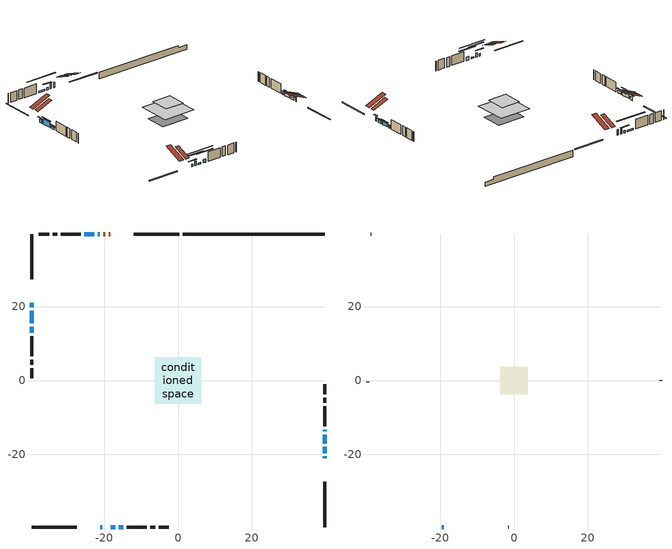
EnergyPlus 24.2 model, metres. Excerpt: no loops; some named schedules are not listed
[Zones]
conditioned space
 floor adiabatic (AdiabaticFloorConstruction): -6.25,-6.25 -6.25,6.25 6.25,6.25 6.25,-6.25 z2.14
 floor foundation (Slab1 construction): -5.49,-4.11 -5.49,4.11 5.49,4.11 5.49,-4.11 z-1.52
 wall outside (RimJoist1 construction): 0.31,39.64 -11.93,39.64 / -39.64,-39.64 -27.39,-39.64 / -39.64,39.64 -39.64,27.39 / 39.64,-39.64 39.64,-27.39 z0.92:1.22
 wall outside (AdiabaticWallConstruction 1): -18.3,39.64 -18.79,39.64 / -19.72,39.64 -20.21,39.64 z0.92:2.95
 wall outside (AdiabaticWallConstruction): 39.64,-21.03 39.64,-20.55 z0.92:2.52; 39.64,-19.62 39.64,-17.99 / -39.64,14.5 -39.64,12.87 z0.92:1.78; -21.14,39.64 -21.7,39.64 / -21.03,-39.64 -20.47,-39.64 z0.92:1.84; -18.13,-39.64 -16.91,-39.64 / -22.63,39.64 -25.37,39.64 z0.92:1.45; 39.64,-17.06 39.64,-14.62 / -15.98,-39.64 -14.76,-39.64 / -39.64,21.03 -39.64,19.81 z0.92:2.14; 39.64,-13.7 39.64,-13.29 z0.92:1.43; -39.64,18.88 -39.64,15.42 z0.92:2.98
 wall outside (Wall1 construction): -26.3,39.64 -31.68,39.64 / -13.84,-39.64 -8.46,-39.64 / -39.64,11.94 -39.64,6.56 / 39.64,-12.36 39.64,-6.98 z0.92:4.58
 wall outside (Wall2 construction): -32.61,39.64 -33.95,39.64 / -7.53,-39.64 -6.19,-39.64 / -39.64,5.63 -39.64,4.29 / 39.64,-6.05 39.64,-4.71 z0.92:4.58
 wall outside (Wall3 construction): -34.88,39.64 -37.64,39.64 / -5.26,-39.64 -2.5,-39.64 / -39.64,3.36 -39.64,0.6 / 39.64,-3.78 39.64,-1.02 z0.92:4.58
 wall foundation (FoundationWall1 construction): 1.24,39.64,-1.52 1.24,39.64,0.92 35.8,39.64,0.92 35.8,39.64,0.11 39.64,39.64,0.11 39.64,39.64,-1.52
 window (WindowConstruction 9): 39.64,-21.03 39.64,-20.55 z0.92:2.52
 window (WindowConstruction 6): 39.64,-19.62 39.64,-17.99 z0.92:1.78
 window (WindowConstruction 7): -21.14,39.64 -21.7,39.64 z0.92:1.83
 window (WindowConstruction 8): -21.03,-39.64 -20.47,-39.64 z0.92:1.83
 window (WindowConstruction 10): -18.13,-39.64 -16.91,-39.64 z0.92:1.45
 window (WindowConstruction 11): -22.63,39.64 -25.37,39.64 z0.92:1.45
 window (WindowConstruction): 39.64,-17.06 39.64,-14.62 z0.92:2.14
 window (WindowConstruction 1): 39.64,-13.69 39.64,-13.29 z0.92:1.43
 window (WindowConstruction 2): -15.98,-39.64 -14.76,-39.64 z0.92:2.14
 window (WindowConstruction 3): -39.64,21.03 -39.64,19.81 z0.92:2.14
 window (WindowConstruction 4): -39.64,18.88 -39.64,15.42 z0.92:2.98
 window (WindowConstruction 5): -39.64,14.5 -39.64,12.87 z0.92:1.78
 door (Door): -18.3,39.64 -18.79,39.64 z0.92:2.95
 door (Door 1): -19.72,39.64 -20.21,39.64 z0.92:2.95
 ceiling adiabatic (AdiabaticFloorConstruction): 6.25,-6.25 6.25,6.25 -6.25,6.25 -6.25,-6.25 z2.14
 roof outside (Roof3 construction): -17.37,39.64,4.58 -17.37,33.67,7.06 -15.75,33.67,7.06 -15.75,39.64,4.58; -21.96,-39.64,4.58 -21.96,-33.67,7.06 -23.57,-33.67,7.06 -23.57,-39.64,4.58; -39.64,21.96,4.58 -33.67,21.96,7.06 -33.67,23.57,7.06 -39.64,23.57,4.58; 39.64,-21.96,4.58 33.67,-21.96,7.06 33.67,-23.57,7.06 39.64,-23.57,4.58
attic - vented
 floor to conditioned space (Floor1 construction Reversed): -3.77,-3.77 -3.77,3.77 3.77,3.77 3.77,-3.77 z4.58
 wall outside (AdiabaticWallConstruction): -19.54,-39.64 -19.06,-39.64 z0.92:2.52
 wall outside (Wall4 construction): -38.57,39.64 -38.71,39.64 / -1.57,-39.64 -1.43,-39.64 / -39.64,-0.33 -39.64,-0.47 / 39.64,-0.09 39.64,0.05 z0.92:4.58
 window (WindowConstruction 12): -19.54,-39.64 -19.06,-39.64 z0.92:2.52
 roof outside (Roof1 construction): -14.83,39.64,4.58 -14.83,32.39,7.6 -12.86,32.39,7.6 -12.86,39.64,4.58; -24.5,-39.64,4.58 -24.5,-32.39,7.6 -26.47,-32.39,7.6 -26.47,-39.64,4.58; -39.64,24.5,4.58 -32.39,24.5,7.6 -32.39,26.47,7.6 -39.64,26.47,4.58; 39.64,-24.5,4.58 32.39,-24.5,7.6 32.39,-26.47,7.6 39.64,-26.47,4.58
shading: -16.01,-39.64 -22.59,-39.64 -22.59,-39.94 -16.01,-39.94 z5.57; 39.64,-19.94 39.64,-21.64 39.94,-21.64 39.94,-19.94 z3.13; 39.64,-17.38 39.64,-20.23 39.94,-20.23 39.94,-17.38 z2.39; -23.22,39.64 -19.62,39.64 -19.62,39.94 -23.22,39.94 z3.36; -18.95,-39.64 -22.55,-39.64 -22.55,-39.94 -18.95,-39.94 z3.36; -12.03,-39.64 -23.01,-39.64 -23.01,-39.94 -12.03,-39.94 z6.33; -30.25,39.64 -17.75,39.64 -17.75,39.94 -30.25,39.94 z6.33; 39.64,-14.01 39.64,-17.67 39.94,-17.67 39.94,-14.01 z2.75; 39.64,-12.68 39.64,-14.3 39.94,-14.3 39.94,-12.68 z2.04; -11.71,-39.64 -19.03,-39.64 -19.03,-39.94 -11.71,-39.94 z5.19; -39.64,19.2 -39.64,21.64 -39.94,21.64 -39.94,19.2 z2.75; -39.64,14.82 -39.64,19.49 -39.94,19.49 -39.94,14.82 z3.59; -39.64,12.26 -39.64,15.11 -39.94,15.11 -39.94,12.26 z2.39
[Building]
Building 1: Terrain=Suburbs
[Site:Location]
Quebec Intl AP_QC: Latitude {deg}=46.8; Longitude {deg}=-71.38; Time Zone {hr}=-5; Elevation {m}=74; Keep Site Location Information=Yes
[Site:GroundTemperature:Shallow]
0.0108218, -2.24938, -2.43038, -1.3578, 2.94801, 7.23376, 10.9493, 13.303, 13.5029, 11.5886, 7.96783, 3.81355
[Site:WaterMainsTemperature]
Calculation Method=Schedule; Temperature Schedule=mains temperature schedule
[Material] Roughness=Rough; Thermal Absorptance=0.9
Name | Thickness {m} | Conductivity {W/m-K} | Density {kg/m3} | Specific Heat {J/kg-K} | Solar Absorptance | Visible Absorptance
asphalt or fiberglass shingles | 0.00635 | 0.162714 | 1121.4 | 1465.45 | 0.4 | 0.4
ceiling loosefill ins | 0.254 | 0.0480833 | 16.02 | 1046.75 | 0.7 | 0.7
ceiling stud and cavity | 0.1397 | 0.181134 | 65.682 | 1177.47 | 0.7 | 0.7
concrete 4.0 in. | 0.1016 | 1.803125 | 2242.8 | 837.4 | 0.7 | 0.7
concrete 8.0 in. | 0.2032 | 1.803125 | 2242.8 | 837.4 | 0.7 | 0.7
door material | 0.04445 | 0.053851 | 512.64 | 1214.23 | 0.7 | 0.7
exterior vertical ins | 0.0536725 | 0.029427 | 32.04 | 1214.23 | 0.7 | 0.7
floor covering | 0.0127 | 0.0433444 | 54.468 | 1339.84 | 0.6 | 0.6
floor rigid ins; wall rigid ins 1 | 0.512978 | 0.029427 | 32.04 | 1214.23 | 0.7 | 0.7
floor stud and cavity | 0.1397 | 1.75129 | 37.0049 | 1207.88 | 0.7 | 0.7
furniture material conditioned space 1 | 0.1524 | 0.115458 | 640.8 | 1214.23 | 0.6 | 0.6
gypsum board | 0.0127 | 0.160291 | 801 | 837.4 | 0.6 | 0.6
gypsum board 1 | 0.0127 | 0.160291 | 801 | 837.4 | 0.7 | 0.7
osb sheathing 0.5 in. | 0.0127 | 0.115458 | 512.64 | 1214.23 | 0.7 | 0.7
osb sheathing 0.75 in. | 0.01905 | 0.115458 | 512.64 | 1214.23 | 0.7 | 0.7
osb sheathing 2.0 in. | 0.0508 | 0.115458 | 512.64 | 1214.23 | 0.7 | 0.7
rim joist rigid ins; wall rigid ins | 0.051816 | 0.029427 | 32.04 | 1214.23 | 0.7 | 0.7
rim joist stud and cavity | 0.0508 | 0.0352871 | 125.044 | 1163.47 | 0.6 | 0.6
roof rigid ins | 0.103632 | 0.029427 | 32.04 | 1214.23 | 0.7 | 0.7
roof stud and cavity | 0.2032 | 0.164976 | 78.34581 | 1123.46 | 0.7 | 0.7
slab rigid ins | 0.0259096 | 0.029427 | 32.04 | 1214.23 | 0.7 | 0.7
wall stud and cavity | 0.1397 | 0.131356 | 139.0536 | 1170.24 | 0.7 | 0.7
wall stud and cavity 1 | 0.1397 | 0.208241 | 139.0536 | 1170.24 | 0.7 | 0.7
wall stud and cavity 2 | 0.1397 | 0.138704 | 139.0536 | 1170.24 | 0.7 | 0.7
wall stud and cavity 3 | 0.0889 | 6.1454 | 50.32683 | 1063.81 | 0.6 | 0.6
wall stud and cavity 4 | 0.0889 | 0.380278 | 52.3479 | 1209.89 | 0.7 | 0.7
wall stud and cavity 5 | 0.0889 | 0.391764 | 83.0341 | 1211.67 | 0.7 | 0.7
wood siding | 0.0254 | 0.102417 | 544.68 | 1172.36 | 0.4 | 0.4
wood siding 1 | 0.00254 | 0.102417 | 544.68 | 1172.36 | 0.4 | 0.4
wood siding 2; wood siding 3; wood siding 4 | 0.0254 | 0.102417 | 544.68 | 1172.36 | 0.7 | 0.7
[WindowMaterial:SimpleGlazingSystem]
Name | U-Factor {W/m2-K} | Solar Heat Gain Coefficient
WindowMaterial | 2.81856 | 0.6
WindowMaterial 1 | 2.986628 | 0.38
WindowMaterial 2 | 2.86342 | 0.59
WindowMaterial 3 | 2.87818 | 0.54
WindowMaterial 4 | 2.91622 | 0.49
WindowMaterial 5 | 2.875907 | 0.61
WindowMaterial 6 | 2.909975 | 0.51
WindowMaterial 7 | 2.906 | 0.51
[Construction]
AdiabaticFloorConstruction: floor stud and cavity, floor rigid ins, osb sheathing 0.75 in., floor covering
AdiabaticWallConstruction: wood siding 3, wall rigid ins 1, wall stud and cavity 4, gypsum board
AdiabaticWallConstruction 1: wood siding 4, wall rigid ins 1, wall stud and cavity 4, gypsum board
Door; Door 1: door material
Floor1 construction Reversed: gypsum board, ceiling stud and cavity, ceiling loosefill ins
FoundationWall1 construction: concrete 8.0 in., gypsum board 1
furniture construction conditioned space 1: furniture material conditioned space 1
PartitionWallConstruction: gypsum board, wall stud and cavity 5, gypsum board
RimJoist1 construction: wood siding 2, rim joist rigid ins, osb sheathing 2.0 in., rim joist stud and cavity
Roof1 construction: asphalt or fiberglass shingles
Roof3 construction: asphalt or fiberglass shingles, roof rigid ins, osb sheathing 0.75 in., roof stud and cavity, gypsum board
Slab1 construction: slab rigid ins, concrete 4.0 in.
Wall1 construction: wood siding, wall rigid ins, osb sheathing 0.5 in., wall stud and cavity, gypsum board
Wall2 construction: wood siding, wall rigid ins, osb sheathing 0.5 in., wall stud and cavity 1, gypsum board
Wall3 construction: wood siding, wall rigid ins, osb sheathing 0.5 in., wall stud and cavity 2, gypsum board
Wall4 construction: wood siding 1, wall stud and cavity 3
WindowConstruction; WindowConstruction 2; WindowConstruction 3: WindowMaterial
WindowConstruction 1: WindowMaterial 1
WindowConstruction 10: WindowMaterial 6
WindowConstruction 11: WindowMaterial 7
WindowConstruction 12; WindowConstruction 9: WindowMaterial 5
WindowConstruction 4: WindowMaterial 2
WindowConstruction 5; WindowConstruction 6: WindowMaterial 3
WindowConstruction 7; WindowConstruction 8: WindowMaterial 4
[Zone] Multiplier=1; Part of Total Floor Area=Yes
Name | Volume {m3}
attic - vented | 27.4844
conditioned space | 625.4
[Space]
Name | Zone | Volume {m3}
attic - vented 1 | attic - vented | 27.4844
conditioned space 1 | conditioned space | 625.4
[ZoneInfiltration:EffectiveLeakageArea]
infil attic - vented 1: Zone or Space=attic - vented 1; Schedule=Always On Discrete; Effective Air Leakage Area {cm2}=2099.45; Stack Coefficient=0.000464337; Wind Coefficient=1.45592e-05
[ZoneMixing]
whole house fan mix: Zone or Space=attic - vented; Schedule=Always On Continuous; Design Flow Rate Calculation Method=Flow/Zone; Design Flow Rate {m3/s}=0; Source Zone or Space=conditioned space
[SurfaceProperty:ExposedFoundationPerimeter]
Slab1: Exposed Perimeter Calculation Method=TotalExposedPerimeter; Total Exposed Perimeter {m}=38.4
[InternalMass] Zone or ZoneList=conditioned space; Space or SpaceList=conditioned space 1
Name | Construction | Surface Area {m2}
furniture mass conditioned space 1 | furniture construction conditioned space 1 | 98.5601
partition wall mass | PartitionWallConstruction | 246.4
[Lights]
interior lighting: Zone or ZoneList or Space or SpaceList=conditioned space 1; Schedule=interior lighting schedule; Design Level Calculation Method=LightingLevel; Lighting Level {W}=343.2; Return Air Fraction=0; Fraction Radiant=0.6; Fraction Visible=0.2; Fraction Replaceable=1
[People]
occupants: Zone or ZoneList or Space or SpaceList=conditioned space 1; Number of People Schedule=occupants schedule; Number of People Calculation Method=People; Number of People=3; Fraction Radiant=0.314171; Sensible Heat Fraction=0.56303; Activity Level Schedule=occupants activity schedule; Carbon Dioxide Generation Rate {m3/s-W}=0; Enable ASHRAE 55 Comfort Warnings=No; Mean Radiant Temperature Calculation Type=EnclosureAveraged
[ElectricEquipment] Zone or ZoneList or Space or SpaceList=conditioned space 1; Design Level Calculation Method=EquipmentLevel
Name | Schedule | Design Level {W} | Fraction Latent | Fraction Radiant | Fraction Lost
clothes dryer | clothes dryer schedule | 140.772 | 0.015 | 0.081 | 0.85
clothes washer | clothes washer schedule | 32.1985 | 0.03 | 0.162 | 0.7
cooking range | cooking range schedule | 215.147 | 0.08 | 0.432 | 0.2
dishwasher | dishwasher schedule | 66.8632 | 0.3 | 0.18 | 0.4
fridge | fridge schedule | 72.9452 | 0 | 0.6 | 0
mech vent house fan | mech vent house fan schedule | 20.8667 | 0 | 0 | 0.522764
mech vent house fan cfis | mech vent house fan cfis schedule | 0 | 0 | 0 | 0
mech vent range fan 0 | mech vent range fan 0 schedule | 57 | 0 | 0 | 1
misc plug loads | misc plug loads schedule | 494.7 | 0.045 | 0.513 | 0.1
whole house fan | Always On Discrete | 0 | 0 | 0 | 1
[OtherEquipment] Zone or ZoneList or Space or SpaceList=conditioned space 1; Design Level Calculation Method=EquipmentLevel
Name | Fuel Type | Schedule | Design Level {W} | Fraction Latent | Fraction Radiant | Fraction Lost
clothes dryer 1 | Electricity | clothes dryer schedule | 0 | 0.015 | 0.081 | 0.85
cooking range 1 | Electricity | cooking range schedule | 0 | 0.08 | 0.432 | 0.2
general water use latent | None | general water use schedule | 62.594 | 1 | 0 | 0
general water use sensible | None | general water use schedule | -61.6891 | 0 | 0.6 | 0
mech vent house fan latent load | None | Always On Discrete | 0 | 1 | 0 | 0
mech vent house fan sensible load | None | Always On Discrete | 0 | 0 | 0 | 0
water heater energy adjustment1 | Electricity | Always On Discrete | 0.01 | 0 | 0 | 1
[ZoneInfiltration:DesignFlowRate] Zone or ZoneList or Space or SpaceList=conditioned space 1; Schedule=Always On Discrete; Design Flow Rate Calculation Method=Flow/Zone; Design Flow Rate {m3/s}=0
infil flow; natural vent flow; whole house fan flow
[ZoneControl:Thermostat]
conditioned space Thermostat: Zone or ZoneList=conditioned space; Control Type Schedule=conditioned space Thermostat Schedule; Control 1=conditioned space temperature setpoint; Temperature Difference Between Cutout And Setpoint {deltaC}=0
[ZoneHVAC:Baseboard:Convective:Electric]
electric baseboard: Availability Schedule=Always On Discrete; Heating Design Capacity {W}=10219.4; Efficiency=1
[AirLoopHVAC:UnitarySystem]
unit heater unitary system: Control Type=Load; Controlling Zone or Thermostat Location=conditioned space; Dehumidification Control Type=None; Availability Schedule=Always On Discrete; Supply Fan=unit heater supply fan; Fan Placement=BlowThrough; Supply Air Fan Operating Mode Schedule=unit heater auto fan schedule; Heating Coil=unit heater htg coil; DX Heating Coil Sizing Ratio=1; Use DOAS DX Cooling Coil=No; Minimum Supply Air Temperature {C}=2; Latent Load Control=SensibleOnlyLoadControl; Cooling Supply Air Flow Rate Method=None; Heating Supply Air Flow Rate Method=SupplyAirFlowRate; Heating Supply Air Flow Rate {m3/s}=0.00141584; No Load Supply Air Flow Rate Method=SupplyAirFlowRate; No Load Supply Air Flow Rate {m3/s}=0; No Load Supply Air Flow Rate Control Set To Low Speed=Yes; Maximum Supply Air Temperature {C}=48.8889; Maximum Outdoor Dry-Bulb Temperature for Supplemental Heater Operation {C}=21; Ancillary On-Cycle Electric Power {W}=0; Ancillary Off-Cycle Electric Power {W}=0
[Fan:SystemModel]
unit heater supply fan: Availability Schedule=Always On Discrete; Design Maximum Air Flow Rate {m3/s}=0.00141584; Speed Control Method=Discrete; Electric Power Minimum Flow Rate Fraction=0.2; Design Pressure Rise {Pa}=500; Motor Efficiency=1; Motor In Air Stream Fraction=1; Design Electric Power Consumption {W}=Autosize; Design Power Sizing Method=PowerPerFlow; Electric Power Per Unit Flow Rate {W/(m3/s)}=1e-06; Electric Power Per Unit Flow Rate Per Unit Pressure {W/((m3/s)-Pa)}=1.66667; Fan Total Efficiency=0.7; Motor Loss Radiative Fraction=0; Number of Speeds=1; Speed Flow Fraction 1=1; Speed Electric Power Fraction 1=1
[Coil:Heating:Fuel]
unit heater htg coil: Availability Schedule=Always On Discrete; Fuel Type=OtherFuel1; Burner Efficiency=0.3; Nominal Capacity {W}=0.293071; On Cycle Parasitic Electric Load {W}=0; Off Cycle Parasitic Fuel Load {W}=0
[Zone equipment]
conditioned space: electric baseboard, unit heater unitary system
[Foundation:Kiva]
Foundation Kiva 1: Initial Indoor Air Temperature {C}=18; Wall Height Above Grade {m}=0.919978; Wall Depth Below Slab {m}=0.2032; Custom Block Material Name 1=exterior vertical ins; Custom Block Depth 1 {m}=2.43998; Custom Block X Position 1 {m}=0.2159; Custom Block Z Position 1 {m}=0
[Foundation:Kiva:Settings]
Soil Conductivity {W/m-K}=0.849921; Soil Density {kg/m3}=1842.3; Soil Specific Heat {J/kg-K}=418.7; Ground Solar Absorptivity=0.9; Ground Thermal Absorptivity=0.9; Ground Surface Roughness {m}=0.03; Far-Field Width {m}=40; Deep-Ground Boundary Condition=ZeroFlux; Deep-Ground Depth {m}=40; Minimum Cell Dimension {m}=0.2; Maximum Cell Growth Coefficient=3; Simulation Timestep=Timestep
[Exterior:Lights]
exterior lighting: Schedule=exterior lighting schedule; Design Level {W}=75.6
[EnergyManagementSystem:GlobalVariable]
infil_program_Qfan
infil_program_Qinf
natural_vent_program_Qnv
natural_vent_program_Qwhf
[EnergyManagementSystem:Sensor]
Name | Output:Variable or Output:Meter Index Key | Output:Variable or Output:Meter
airflow_gain | infil flow | Infiltration Sensible Heat Gain Energy
airflow_gain_1 | natural vent flow | Infiltration Sensible Heat Gain Energy
airflow_gain_2 | whole house fan flow | Infiltration Sensible Heat Gain Energy
airflow_loss | infil flow | Infiltration Sensible Heat Loss Energy
airflow_loss_1 | natural vent flow | Infiltration Sensible Heat Loss Energy
airflow_loss_2 | whole house fan flow | Infiltration Sensible Heat Loss Energy
clg_load_cond |  | Cooling:EnergyTransfer:Zone:CONDITIONED SPACE
clg_sp_s; clg_sp_s_1 | cooling setpoint | Schedule Value
clothes_dryer_exhaust_0_sch_s | clothes dryer exhaust 0 schedule | Schedule Value
conditioned_space_clg_unmet_s | conditioned space | Zone Cooling Setpoint Not Met Time
conditioned_space_htg_unmet_s | conditioned space | Zone Heating Setpoint Not Met Time
cool_season | cooling season schedule | Schedule Value
fridge_tin_s | conditioned space | Zone Mean Air Temperature
htg_load_cond |  | Heating:EnergyTransfer:Zone:CONDITIONED SPACE
htg_sp_s; htg_sp_s_1 | heating setpoint | Schedule Value
ig_ee_conv | clothes dryer | Electric Equipment Convective Heating Energy
ig_ee_conv_2 | cooking range | Electric Equipment Convective Heating Energy
ig_ee_conv_4 | fridge | Electric Equipment Convective Heating Energy
ig_ee_conv_5 | misc plug loads | Electric Equipment Convective Heating Energy
ig_ee_conv_6 | whole house fan | Electric Equipment Convective Heating Energy
ig_ee_rad | clothes dryer | Electric Equipment Radiant Heating Energy
ig_ee_rad_2 | cooking range | Electric Equipment Radiant Heating Energy
ig_ee_rad_4 | fridge | Electric Equipment Radiant Heating Energy
ig_ee_rad_5 | misc plug loads | Electric Equipment Radiant Heating Energy
ig_ee_rad_6 | whole house fan | Electric Equipment Radiant Heating Energy
ig_lgt_conv | interior lighting | Lights Convective Heating Energy
ig_lgt_rad | interior lighting | Lights Radiant Heating Energy
ig_lgt_vis | interior lighting | Lights Visible Radiation Heating Energy
ig_oe_conv | clothes dryer 1 | Other Equipment Convective Heating Energy
ig_oe_conv_1 | cooking range 1 | Other Equipment Convective Heating Energy
ig_oe_conv_2 | general water use latent | Other Equipment Convective Heating Energy
ig_oe_conv_3 | general water use sensible | Other Equipment Convective Heating Energy
ig_oe_conv_4 | water heater energy adjustment1 | Other Equipment Convective Heating Energy
ig_oe_rad | clothes dryer 1 | Other Equipment Radiant Heating Energy
ig_oe_rad_1 | cooking range 1 | Other Equipment Radiant Heating Energy
ig_oe_rad_2 | general water use latent | Other Equipment Radiant Heating Energy
ig_oe_rad_3 | general water use sensible | Other Equipment Radiant Heating Energy
ig_oe_rad_4 | water heater energy adjustment1 | Other Equipment Radiant Heating Energy
ig_ppl_conv | occupants | People Convective Heating Energy
ig_ppl_rad | occupants | People Radiant Heating Energy
im_conv | furniture mass conditioned space 1 | Surface Inside Face Convection Heat Gain Energy
im_conv_1 | partition wall mass | Surface Inside Face Convection Heat Gain Energy
im_ig | furniture mass conditioned space 1 | Surface Inside Face Internal Gains Radiation Heat Gain Energy
im_ig_1 | partition wall mass | Surface Inside Face Internal Gains Radiation Heat Gain Energy
im_lgt | furniture mass conditioned space 1 | Surface Inside Face Lights Radiation Heat Gain Energy
im_lgt_1 | partition wall mass | Surface Inside Face Lights Radiation Heat Gain Energy
im_sol | furniture mass conditioned space 1 | Surface Inside Face Solar Radiation Heat Gain Energy
im_sol_1 | partition wall mass | Surface Inside Face Solar Radiation Heat Gain Energy
im_surf | furniture mass conditioned space 1 | Surface Inside Face Net Surface Thermal Radiation Heat Gain Energy
im_surf_1 | partition wall mass | Surface Inside Face Net Surface Thermal Radiation Heat Gain Energy
mech_vent_range_fan_0_sch_s | mech vent range fan 0 schedule | Schedule Value
mv_conv | mech vent house fan | Electric Equipment Convective Heating Energy
mv_conv_1 | mech vent house fan cfis | Electric Equipment Convective Heating Energy
mv_conv_2 | mech vent range fan 0 | Electric Equipment Convective Heating Energy
mv_conv_3 | mech vent house fan latent load | Other Equipment Convective Heating Energy
mv_conv_4 | mech vent house fan sensible load | Other Equipment Convective Heating Energy
mv_rad | mech vent house fan | Electric Equipment Radiant Heating Energy
mv_rad_1 | mech vent house fan cfis | Electric Equipment Radiant Heating Energy
mv_rad_2 | mech vent range fan 0 | Electric Equipment Radiant Heating Energy
mv_rad_3 | mech vent house fan latent load | Other Equipment Radiant Heating Energy
mv_rad_4 | mech vent house fan sensible load | Other Equipment Radiant Heating Energy
natural_vent_s | natural vent schedule | Schedule Value
out_pb_s |  | Site Outdoor Air Barometric Pressure
out_wt_s |  | Site Outdoor Air Humidity Ratio
site_vw_s |  | Site Wind Speed
ss_back_out | Window1 | Surface Window Shortwave from Zone Back Out Window Heat Transfer Rate
ss_back_out_1 | Window11 | Surface Window Shortwave from Zone Back Out Window Heat Transfer Rate
ss_back_out_10 | Window7 | Surface Window Shortwave from Zone Back Out Window Heat Transfer Rate
ss_back_out_11 | Window9 | Surface Window Shortwave from Zone Back Out Window Heat Transfer Rate
ss_back_out_2 | Window13 | Surface Window Shortwave from Zone Back Out Window Heat Transfer Rate
ss_back_out_3 | Window14 | Surface Window Shortwave from Zone Back Out Window Heat Transfer Rate
ss_back_out_4 | Window16 | Surface Window Shortwave from Zone Back Out Window Heat Transfer Rate
ss_back_out_5 | Window17 | Surface Window Shortwave from Zone Back Out Window Heat Transfer Rate
ss_back_out_6 | Window2 | Surface Window Shortwave from Zone Back Out Window Heat Transfer Rate
ss_back_out_7 | Window4 | Surface Window Shortwave from Zone Back Out Window Heat Transfer Rate
ss_back_out_8 | Window5 | Surface Window Shortwave from Zone Back Out Window Heat Transfer Rate
ss_back_out_9 | Window6 | Surface Window Shortwave from Zone Back Out Window Heat Transfer Rate
ss_conv | Door1 | Surface Inside Face Convection Heat Gain Energy
ss_conv_1 | Door2 | Surface Inside Face Convection Heat Gain Energy
ss_conv_10 | Window5 | Surface Inside Face Convection Heat Gain Energy
ss_conv_11 | Window6 | Surface Inside Face Convection Heat Gain Energy
ss_conv_12 | Window7 | Surface Inside Face Convection Heat Gain Energy
ss_conv_13 | Window9 | Surface Inside Face Convection Heat Gain Energy
ss_conv_2 | Window1 | Surface Inside Face Convection Heat Gain Energy
ss_conv_3 | Window11 | Surface Inside Face Convection Heat Gain Energy
ss_conv_4 | Window13 | Surface Inside Face Convection Heat Gain Energy
ss_conv_5 | Window14 | Surface Inside Face Convection Heat Gain Energy
ss_conv_6 | Window16 | Surface Inside Face Convection Heat Gain Energy
ss_conv_7 | Window17 | Surface Inside Face Convection Heat Gain Energy
ss_conv_8 | Window2 | Surface Inside Face Convection Heat Gain Energy
ss_conv_9 | Window4 | Surface Inside Face Convection Heat Gain Energy
ss_ig | Door1 | Surface Inside Face Internal Gains Radiation Heat Gain Energy
ss_ig_1 | Door2 | Surface Inside Face Internal Gains Radiation Heat Gain Energy
ss_ig_10 | Window5 | Surface Inside Face Internal Gains Radiation Heat Gain Energy
ss_ig_11 | Window6 | Surface Inside Face Internal Gains Radiation Heat Gain Energy
ss_ig_12 | Window7 | Surface Inside Face Internal Gains Radiation Heat Gain Energy
ss_ig_13 | Window9 | Surface Inside Face Internal Gains Radiation Heat Gain Energy
ss_ig_2 | Window1 | Surface Inside Face Internal Gains Radiation Heat Gain Energy
ss_ig_3 | Window11 | Surface Inside Face Internal Gains Radiation Heat Gain Energy
ss_ig_4 | Window13 | Surface Inside Face Internal Gains Radiation Heat Gain Energy
ss_ig_5 | Window14 | Surface Inside Face Internal Gains Radiation Heat Gain Energy
ss_ig_6 | Window16 | Surface Inside Face Internal Gains Radiation Heat Gain Energy
ss_ig_7 | Window17 | Surface Inside Face Internal Gains Radiation Heat Gain Energy
ss_ig_8 | Window2 | Surface Inside Face Internal Gains Radiation Heat Gain Energy
ss_ig_9 | Window4 | Surface Inside Face Internal Gains Radiation Heat Gain Energy
ss_lgt | Door1 | Surface Inside Face Lights Radiation Heat Gain Energy
ss_lgt_1 | Door2 | Surface Inside Face Lights Radiation Heat Gain Energy
